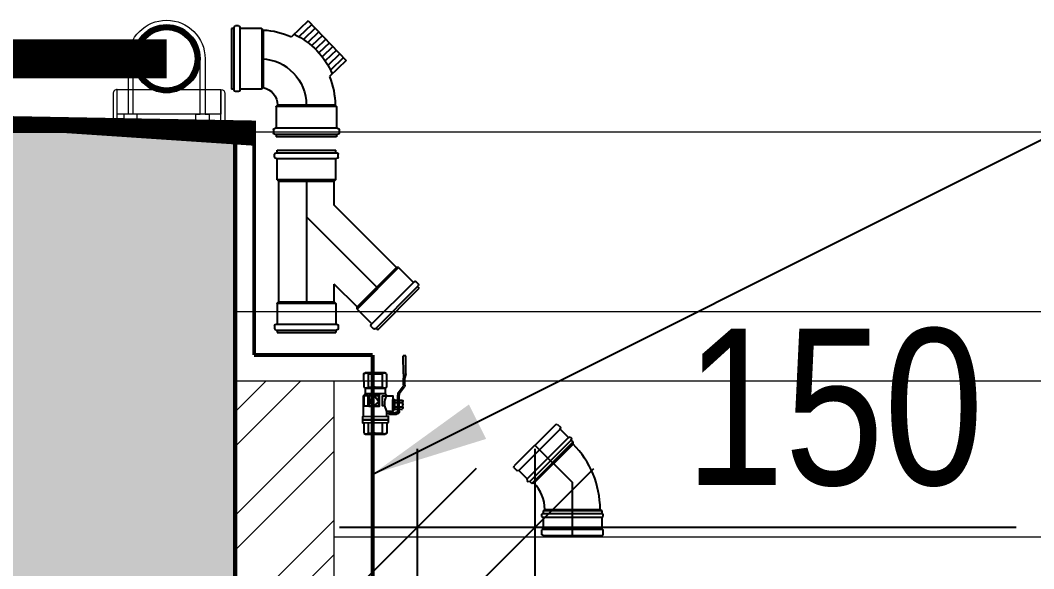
# Model space of a CAD drawing. Header units: inches. Extents: x 5899882 to 5988838, y -468923 to -96891.
# Drawn here: x 5954087 to 5955384, y -267646 to -266944 of the extents above; entities that cross this region are included whole.
import ezdxf

# ---------------------------------------------------------------- set-up
doc = ezdxf.new("R2010")
doc.units = ezdxf.units.IN
doc.header["$MEASUREMENT"] = 0
doc.linetypes.add('1', pattern=[0])
doc.layers.get('Defpoints').update_dxf_attribs({"color": 8})
for name, color, linetype in [('0- SLC ARCH LAYOUT', 7, 'Continuous'), ('0- SLC DIMENSION', 7, 'Continuous'), ('0-SLC RCC 2ND. FLOOR', 7, 'Continuous'), ('0-SLC- Waste water down take', 6, 'Continuous'), ('0-SLC-100mm Soil Pipe', 190, 'Continuous'), ('0-SLC-75MM WASTE PIPE', 6, 'Continuous'), ('0-SLC-DOMESTIC LINE', 5, 'DOMESTIC_LINE'), ('P-TEXT', 7, 'Continuous')]:
    doc.layers.add(name, color=color, linetype=linetype)
for name, color, linetype, lineweight in [('0-SLC-CLAMPS', 7, 'Continuous', 9), ('ARCL-HATCH-B', 8, 'Continuous', 5), ('ARLC-COL', 8, 'Continuous', 30), ('ARLC-ELE0', 8, 'Continuous', 9), ('ARLC-HATCH-C', 8, 'Continuous', 5), ('ARLC-WALL', 8, 'Continuous', 15), ('P-Ball valve', 7, 'Continuous', 0)]:
    doc.layers.add(name, color=color, linetype=linetype, lineweight=lineweight)
doc.styles.add('ARIAL', font='tahoma.ttf')
doc.styles.add('swis cn bt', font='swissc.ttf')
doc.linetypes.add('DOMESTIC_LINE', pattern='A,0.5,-0.2,["DWS",ARIAL,S=0.1,R=0,X=-0.1,Y=-0.05],-0.25', length=0.95)
doc.dimstyles.new('SLC', dxfattribs={"dimtxt": 200, "dimasz": 150, "dimexe": 100, "dimexo": 0, "dimgap": 50, "dimtad": 1, "dimdec": 0, "dimrnd": 5, "dimzin": 1, "dimdsep": 46, "dimtxsty": 'swis cn bt', "dimblk": 'OBLIQUE', "dimcen": 60, "dimdle": 100, "dimclrd": 256, "dimclre": 256, "dimclrt": 256, "dimazin": 0, "dimtfac": 1, "dimtdec": 0, "dimtofl": 0, "dimtmove": 0, "dimatfit": 3, "dimfxl": 0.18, "dimtolj": 1, "dimtzin": 0, "dimarcsym": 0})

# ---------------------------------------------------------------- blocks, each defined once
blk = doc.blocks.new('Hex Nut - 10 mm side')
at = {"color": 0, "linetype": 'Continuous'}
for p, q in [((-7.038128325136582, -6.819083999600023), (-7.038128325136582, 6.819083999599968)), ((-0.6705482651999973, 9.092111736999954), (-6.367580059936572, 9.092111736999954)), ((-0.6705482651999973, 4.546055474799968), (-6.367580059936572, 4.546055474799968)), ((1.42e-14, -6.819083999600023), (0, 6.819083999599968)), ((-0.6705482651999829, -4.546055474800028), (-6.367580059936572, -4.546055474800028)), ((-0.6705482651999829, -9.09211173700001), (-6.367580059936572, -9.092111737000037))]:
    blk.add_line(p, q, dxfattribs=at)
for centre, radius, start, end in [((-2.849807567936564, 6.819083999599968), 4.188320757199996, 147.1327799999998, 212.8672200000001), ((8.709871674863408, -2.84e-14), 15.748, 163.2213499999999, 196.7786500000001), ((-15.74799999999997, -5.68e-14), 15.748, 343.2213499999999, 16.7786500000001), ((-4.188320757200002, 6.819083999599968), 4.188320757199996, 327.1327799999999, 32.86722000000015), ((-2.849807567936508, -6.819083999600023), 4.188320757199996, 147.1327799999998, 212.8672200000001), ((-4.188320757199946, -6.819083999600023), 4.188320757199996, 327.1327799999999, 32.86722000000015)]:
    blk.add_arc(centre, radius, start, end, dxfattribs=at)
blk = doc.blocks.new('balval')
at = {"layer": 'P-TEXT', "color": 7}
for p, q in [((533.2673879861832, 380.6341550052166), (479.4213310480118, 369.093859910965)), ((533.2673879861832, 380.6341550052166), (759.7573226690292, 379.7041019797325)), ((759.7573226690292, 379.7041019797325), (761.5904105901718, 347.7739222049713)), ((30.723757147789, 164.3797701895237), (31.01263010501862, 262.1922963261604)), ((66.8222290277481, 297.7910023331642), (221.9041172266007, 297.3329935371875)), ((83.20554530620574, 281.3106286227703), (226.2986456155777, 280.8880267441273)), ((294.4987572431564, 301.9837716221809), (375.9562641382217, 364.5342525243759)), ((298.8932856321335, 285.538804858923), (380.3507927656174, 348.0892857909203)), ((393.9634455442428, 369.3462457060814), (479.4213310480118, 369.093859910965)), ((398.3579736948014, 352.9012789428234), (479.3728023767471, 352.6620150208473)), ((533.1741045713425, 349.0483497977257), (479.3728023767471, 352.6620150208473)), ((533.1741045713425, 349.0483497977257), (761.5904105901718, 347.7739222049713)), ((-206.4869035482407, 141.117712020874), (-217.6089240312576, 121.9845266640186)), ((-74.46647775173187, 140.7278114557266), (-206.4869035482407, 141.117712020874)), ((0.4269787073135376, 144.575077265501), (64.1683257818222, 144.3868277072906)), ((30.723757147789, 164.3797701895237), (47.15560209751129, 164.3312414586544)), ((47.15560209751129, 164.3312414586544), (47.39594662189483, 245.7119226455688)), ((260.5264426469803, 142.8947154581547), (285.7536388635635, 120.4979282915592)), ((367.8205038309097, 139.4215897917747), (356.6984831094742, 120.288404405117)), ((535.5450817346572, 138.9262428879738), (367.8205038309097, 139.4215897917747)), ((535.5450817346572, 138.9262428879738), (546.5538960695266, 119.7276977598667)), ((-218.3392885923386, -125.3169613182544), (-217.6089240312576, 121.9845266640186)), ((-207.1687914133072, -89.76966279745102), (-206.6485863924027, 86.37186834216118)), ((-74.62816059589385, 85.9819678068161), (-206.6485863924027, 86.37186834216118)), ((135.6360200643539, -16.56622946262359), (186.0495094060898, 43.53227385878563)), ((186.0495094060898, 43.53227385878563), (260.0544155836105, -16.9336786866188)), ((285.7536388635635, 120.4979282915592), (285.0232745409012, -126.8035596609115)), ((356.6984831094742, 120.288404405117), (285.7536388635635, 120.4979282915592)), ((355.9681190252304, -127.0130835473537), (356.6984831094742, 120.288404405117)), ((367.1386159658432, -91.4657850265503), (367.6588209867477, 84.6757460832596)), ((535.3833988904953, 84.18039920926094), (367.6588209867477, 84.6757460832596)), ((534.8631941080093, -91.96113193035126), (535.3833988904953, 84.18039920926094)), ((546.5538960695266, 119.7276977598667), (545.8235317468643, -127.573790192604)), ((-217.9741064310074, -1.666217327117919), (-229.0395239591599, -1.633537441492079)), ((-207.3304740190506, -144.5155064463615), (-218.3392885923386, -125.3169613182544)), ((-75.14836561679842, -90.15956333279608), (-207.1687914133072, -89.76966279745102)), ((185.6936508417129, -76.96145755052565), (135.6360200643539, -16.56622946262359)), ((260.0544155836105, -16.9336786866188), (185.6936508417129, -76.96145755052565)), ((534.8631941080093, -91.96113193035126), (367.1386159658432, -91.4657850265503)), ((-75.31004846096037, -144.9054070115089), (-207.3304740190506, -144.5155064463615)), ((-0.4406226873397828, -149.1949727833271), (257.9528309106827, -149.9580952525139)), ((259.1354197263718, -149.5148710012436), (285.0232745409012, -126.8035596609115)), ((355.9681190252304, -127.0130835473537), (285.0232745409012, -126.8035596609115)), ((366.9769331216812, -146.2116287052631), (355.9681190252304, -127.0130835473537)), ((534.7015110254289, -146.7069755792618), (366.9769331216812, -146.2116287052631)), ((534.7015110254289, -146.7069755792618), (545.8235317468643, -127.573790192604))]:
    blk.add_line(p, q, dxfattribs=at)
for points in [[(-74.40127885341643, 162.8042221069336), (-38.6677588224411, 162.6986890435219), (-39.62808358669282, -162.4674551784992), (-75.36160337924956, -162.3619221150875)], [(-38.6677588224411, 162.6986890435219), (0.4801622629165652, 162.5830721259117), (-0.4801622629165652, -162.5830721259117), (-39.62808358669282, -162.4674551784992)], [(85.3098052740097, 216.6797084510327), (215.0080426931381, 216.29666608572), (215.0703390836716, 237.3901866078377), (85.37210142612456, 237.7732289731504)], [(265.9666591882706, -83.30679619312286), (129.3318389654159, -82.90326777100562), (129.7237764596939, 49.80688819289207), (266.3585969209671, 49.40335977077484)], [(259.8764864206314, -77.18054431676866), (135.4580909013748, -76.81309509277344), (135.813949227333, 43.68063628673553), (260.2323447465896, 43.31318709254264)], [(259.6773723363877, -144.6007289290428), (135.2589765787124, -144.2332797050475), (135.4228371381759, -88.75002205371857), (259.8412328958511, -89.11747127771376)]]:
    blk.add_lwpolyline(points, close=True, dxfattribs=at)
for points in [[(259.4955321550369, 143.8099610209465), (259.7092198133469, 216.1646485328674), (64.38201320171356, 216.7415152490139), (64.1683257818222, 144.3868277072906)], [(136.0347672700882, 118.4496504664421), (135.9441863298416, 87.77890703082085), (260.3625818490982, 87.41145780682562), (260.5264426469803, 142.8947154581547), (258.1339617967606, 142.9017812609671)]]:
    blk.add_lwpolyline(points, dxfattribs=at)
for centre, radius, start, end in [((66.71678268909454, 262.0868500173092), 35.70430802644214, 89.83078684659043, 179.8307868532457), ((83.10009872913359, 245.6064763367176), 35.70430802644214, 89.83078684659043, 179.8307868532457), ((224.0745943784714, 832.3490054607391), 535.0204145067867, 269.7675612214612, 277.5637318207521), ((228.4691225290298, 815.9040386676788), 535.0204145067867, 269.7675612214612, 277.5637318207521), ((393.8579992055893, 333.6420934200287), 35.70430802644214, 89.83078684659043, 120.0919149602036), ((398.2525275945663, 317.1971266269684), 35.70430802644214, 89.83078684659043, 120.0919149602036), ((-181.3879803419113, 112.3555080294609), 36.23876032667783, 145.9055133933297, 225.8083647533123), ((162.4240671396255, 312.2998362481594), 194.5481153919255, 239.6655960784881, 299.54462440118), ((259.3412197828294, 141.5597094297409), 1.785215401322135, 48.40122639512991, 123.496198317623), ((392.9194267988205, 110.6593858003616), 36.23876032667783, 145.9055133933297, 225.8083647533123), ((510.2767091989517, 110.3127903938293), 36.23876032667866, 313.8532089528494, 33.75606031266135), ((-124.6908415555954, 42.09405279159546), 93.15361990393204, 151.6197873277567, 208.0417863799496), ((449.616565823555, 40.39793053269386), 93.15361990393204, 151.6197873277567, 208.0417863799496), ((453.1655517816544, 40.38744920492172), 93.15361990393204, 331.6197873277567, 28.04178637994958), ((-182.062101483345, -115.9020539820194), 36.23876032667783, 133.8532089528495, 213.7560603126613), ((-124.9509440660476, -45.97671276330948), 93.15361990393204, 151.6197873277567, 208.0417863799496), ((392.2453058958053, -117.5981762111187), 36.23876032667783, 133.8532089528495, 213.7560603126613), ((449.3564633131027, -47.67283502221107), 93.15361990393204, 151.6197873277567, 208.0417863799496), ((452.9054492712019, -47.68331637978554), 93.15361990393204, 331.6197873277567, 28.04178637994958), ((509.6025880575178, -117.9447715878486), 36.23876032667866, 325.9055133933298, 45.80836475331235), ((257.9581030607223, -148.1728876233101), 1.785215401322135, 269.8307868465905, 311.2603473175367)]:
    blk.add_arc(centre, radius, start, end, dxfattribs=at)
at = {"layer": 'P-TEXT', "color": 7, "xscale": 6.18499828221724, "yscale": 6.18499828221724, "zscale": 6.18499828221724, "rotation": 269.8307868527402}
for p in [(150.2212203741073, 237.5817077755928), (150.3983093500137, 297.5441741347313)]:
    blk.add_blockref('Hex Nut - 10 mm side', p, dxfattribs=at)
blk = doc.blocks.new('A$C3DAD2E9A')
at = {"layer": 'ARCL-HATCH-B'}
h = blk.add_hatch(dxfattribs=at)
h.set_pattern_fill('ANSI32', color=256, scale=250)
h.set_pattern_definition([(45, (-5806111.699348602, 109613.299867685), (-66.29126073623883, 66.29126073623884), []), (45, (-5806067.505174852, 109613.299867685), (-66.29126073623883, 66.29126073623884), [])])
h.paths.add_polyline_path([(9302.210522499867, 6641.499999996304), (9177.210526314564, 6641.499999996304), (9177.210526314564, 6241.499999996304), (9302.210522499867, 6241.499999996304)])
at = {"layer": 'ARLC-HATCH-C', "ltscale": 0.1}
blk.add_hatch(color=256, dxfattribs=at).paths.add_polyline_path([(8427.210526314564, 6961.499999998166), (8427.210526314564, 6211.499999998166), (9177.210526314564, 6211.499999998166), (9177.210526314564, 6961.499999998166)])
at = {"layer": 'ARLC-COL'}
blk.add_lwpolyline([(8427.210526314564, 6211.499999998166), (9177.210526314564, 6211.499999998166), (9177.210526314564, 6961.499999998166), (8427.210526314564, 6961.499999998166)], close=True, dxfattribs=at)
at = {"layer": 'ARLC-ELE0'}
blk.add_line((9177.210526314564, 6960), (17402.21052536089, 6960), dxfattribs=at)
at = {"layer": 'ARLC-ELE0', "ltscale": 0.006}
blk.add_line((9302.210522499867, 6641.499999996304), (10422.21052249987, 6641.499999996304), dxfattribs=at)
at = {"layer": 'ARLC-WALL', "ltscale": 0.005}
blk.add_line((9302.210526294075, 6441.499999996377), (10422.21052345261, 6441.50000009127), dxfattribs=at)
at = {"layer": 'ARLC-WALL'}
blk.add_lwpolyline([(9302.210522499867, 6641.499999996304), (9302.210522499867, 6241.499999996304), (9177.210522499867, 6241.499999996304), (9177.210522499867, 6641.499999996304)], close=True, dxfattribs=at)
blk = doc.blocks.new('A$C77C3199A')
at = {"layer": 'ARLC-HATCH-C', "ltscale": 0.1}
blk.add_hatch(color=0, dxfattribs=at).paths.add_polyline_path([(8425, 6960), (8425, 6210), (9175, 6210), (9175, 6960)])
at = {"layer": 'ARLC-COL', "color": 0}
blk.add_lwpolyline([(8425, 6210), (9175, 6210), (9175, 6960), (8425, 6960)], close=True, dxfattribs=at)
at = {"layer": 'ARLC-WALL', "color": 30}
for p, q in [((9175, 6960), (17399.99999904632, 6960)), ((9175, 6730), (17399.99999904632, 6730))]:
    blk.add_line(p, q, dxfattribs=at)
blk = doc.blocks.new('an80')
for points in [[(-46, 0), (-46, 66.31834324478949), (-51, 66.31834324478949), (-51, 76.31834324478949), (-35, 76.31834324478949), (-35, 66.31834324478949), (-40, 66.31834324478949), (-40, 0)], [(46, 0), (46, 66.31834324478949), (51, 66.31834324478949), (51, 76.31834324478949), (35, 76.31834324478949), (35, 66.31834324478949), (40, 66.31834324478949), (40, 0)]]:
    blk.add_lwpolyline(points)
for radius in [46, 40]:
    blk.add_arc((0, 0), radius, 180, 360)
blk = doc.blocks.new('80mm')
at = {"layer": '0-SLC- Waste water down take', "const_width": 5}
blk.add_lwpolyline([(-37.5, 0, 1), (37.5, 0, 1)], format="xyb", close=True, dxfattribs=at)
at = {"layer": '0-SLC- Waste water down take'}
for radius in [40, 35]:
    blk.add_circle((0, 0), radius, dxfattribs=at)
blk = doc.blocks.new('DSF')
at = {"layer": '0-SLC-CLAMPS'}
for points in [[(1498.450342175982, 220.3213039411914), (1498.446917926554, 220.3213039411914, -0.4142135623730951), (1498.441560783697, 220.3266610840496), (1498.441560783697, 220.3266610840496), (1498.461056461568, 220.3266610840496), (1498.461056461568, 220.27373251262, -0.4142135623730951), (1498.455699318839, 220.2790896554782), (1498.455699318839, 220.3159467983354, 0.4142135623730951)], [(1498.604190582707, 220.3213039411914), (1498.607614832133, 220.3213039411914, 0.4142135623730951), (1498.61297197499, 220.3266610840496), (1498.61297197499, 220.3266610840496), (1498.593476297119, 220.3266610840496), (1498.593476297119, 220.27373251262, 0.4142135623730951), (1498.598833439849, 220.2790896554782), (1498.598833439849, 220.3159467983354, -0.4142135623730951)]]:
    blk.add_lwpolyline(points, format="xyb", close=True, dxfattribs=at)
blk.add_lwpolyline([(1498.59347629715, 220.305518226844), (1498.4610564616, 220.305518226844), (1498.4610564616, 220.27373251262), (1498.593476297087, 220.2737325126211)], close=True, dxfattribs=at)
at = {"layer": '0-SLC- Waste water down take', "lineweight": 0, "ltscale": 12, "xscale": 0.0010714285714286, "yscale": 0.0010714285714286, "zscale": 0.0010714285714286}
blk.add_blockref('80mm', (1498.524113934615, 220.2344628590858), dxfattribs=at)
at = {"layer": '0-SLC-CLAMPS', "xscale": 0.0010714285714286, "yscale": 0.0010714285714286, "zscale": 0.0010714285714286}
blk.add_blockref('an80', (1498.524113934615, 220.2344628590817), dxfattribs=at)
blk = doc.blocks.new('548')
at = {"color": 0}
for p, q in [((0.1000992585613858, 0.0877045035962425), (0.1052659028625271, 0.0877045035962425)), ((0.0602361064070749, 0.08314675416553999), (0.0579049967697927, 0.0808156445283714)), ((0.0579049967697927, 0.0808156445283714), (0.0579049967697358, -0.0173505971908981)), ((0.0604883189203065, 0.0833989666788853), (0.0604883189201928, -0.0199339193414119)), ((0.0608450012772721, 0.0833989666788853), (0.0975159364109288, 0.0833989666788853)), ((0.0975159364109857, 0.0851211814457855), (0.0975159364107441, -0.0216561341085395)), ((0.1078492250128704, 0.0851211814458424), (0.1078492250129273, -0.0216561341085395)), ((0.1078492250129273, 0.0833989666788853), (0.1121547619303982, 0.0833989666788284)), ((0.1121547619303982, 0.0833989666788284), (0.1121547619303413, -0.0199339193414687)), ((0.0602361064070181, -0.0196817068281092), (0.0579049967697358, -0.0173505971908981)), ((0.0608450012771016, -0.0199339193414119), (0.0975159364108152, -0.0199339193415256)), ((0.1000992585613289, -0.0242394562589397), (0.1052659028622997, -0.0242394562588828)), ((0.1078492250128704, -0.0199339193414687), (0.1121547619303413, -0.0199339193414687)), ((-0.0673867400185628, -0.0499505598356365), (0.0359461460016917, -0.049950559834187)), ((-0.0673867400185628, -0.0503072421924884), (-0.067386740018037, -0.0869781773262588)), ((-0.0671345275052602, -0.0496983473222912), (-0.0648034178681627, -0.0473672376850658)), ((-0.0648034178681627, -0.0473672376850658), (0.0333628238511068, -0.0473672376836731)), ((0.0356939334883322, -0.0496983473208275), (0.0333628238511068, -0.0473672376836731)), ((0.0359461460016917, -0.0503072421910389), (0.0359461460022175, -0.0869781773248093)), ((-0.071692276935508, -0.0895614994768863), (-0.0716922769354511, -0.0947281437778713)), ((-0.0691089547849799, -0.0869781773263157), (0.0376683607692172, -0.0869781773247382)), ((-0.0691089547848662, -0.0973114659283283), (0.0376683607693451, -0.0973114659268077)), ((-0.0673867400179233, -0.0973114659282715), (-0.0673867400178665, -0.101617002845785)), ((-0.0673867400178665, -0.101617002845785), (0.0359461460024448, -0.1016170028443355)), ((0.035946146002388, -0.0973114659268077), (0.0359461460024448, -0.1016170028443355)), ((0.0402516829197452, -0.0895614994752663), (0.0402516829198021, -0.0947281437762939))]:
    blk.add_line(p, q, dxfattribs=at)
for points in [[(-0.0189777657395496, 0.0966114836979557), (-0.0839378019012571, 0.0287533446409043)], [(-0.0249938671835111, 0.0903269821415336), (-0.0031045081470467, 0.0693724794934525)], [(-0.0189777657395496, 0.0966114836979557), (0.00973231210385, 0.0691275632599826)], [(-0.0430421715153528, 0.0714734774721535), (-0.0249513828722456, 0.0541553148938761)], [(-0.0370260700714482, 0.0777579790286325), (-0.0181193394450787, 0.0596587219276188)], [(-0.0310099686274867, 0.0840424805850546), (-0.0108433653889222, 0.0647371578361629)], [(-0.0610904758472515, 0.0526199728028303), (-0.0428697760581827, 0.0351774473572846)], [(-0.05507437440329, 0.0589044743593092), (-0.0373242156142908, 0.0419123939275181)], [(-0.0490582729593143, 0.0651889759157314), (-0.0313512183151943, 0.0482381587258516)], [(-0.0731226787351176, 0.0400509696899718), (-0.0526456612442843, 0.0204484899406765)], [(-0.0671065772911561, 0.0463354712463939), (-0.047981290081637, 0.0280269917330713)], [(-0.0839378019012571, 0.0287533446409043), (-0.0552277240578576, 0.001269424202917)], [(-0.0791387801790933, 0.0337664681334928), (-0.0568423135863867, 0.0124222447836218)]]:
    blk.add_lwpolyline(points, dxfattribs=at)
for centre, radius, start, end in [((0.1000992585614426, 0.0851211814457855), 0.0025833221505069, 90, 180), ((0.1052659028624703, 0.0851211814457855), 0.0025833221505069, 0, 90), ((0.0590119103498239, -0.0430693118252634), 0.1283808133028075, 114.7894390255769, 157.7105609777186), ((0.0635015822736875, -0.04736723768326099), 0.1283050001418438, 92.50000000023331, 114.7761294668299), ((0.0608450012772721, 0.0825378592953286), 0.0008611073835023, 90, 135), ((0.0635015822736875, -0.04736723768326099), 0.0792218792822124, 92.50000000023331, 180), ((0.0635015822736875, -0.04736723768326099), 0.1283050001418438, 157.7238705346079, 180), ((0.0644613194568677, -0.047752563204952), 0.0311008826996851, 102.1697220167195, 179.2901136874885), ((0.0608450012771584, -0.019072811957912), 0.0008611073835023, 225, 270), ((0.1000992585612721, -0.0216561341085395), 0.0025833221505069, 180, 270), ((0.1052659028624134, -0.0216561341084258), 0.0025833221505069, 270, 0), ((-0.0665256326350487, -0.0503072421924884), 0.0008611073835023, 135, 180), ((0.0350850386181776, -0.0503072421910389), 0.0008611073835023, 0, 45), ((-0.0691089547849799, -0.0895614994768295), 0.0025833221505069, 90, 180), ((-0.0691089547849231, -0.0947281437778713), 0.0025833221505069, 180, 270), ((0.0376683607692172, -0.0895614994753231), 0.0025833221505069, 0, 90), ((0.0376683607692741, -0.0947281437762939), 0.0025833221505069, 270, 0)]:
    blk.add_arc(centre, radius, start, end, dxfattribs=at)
at = {"color": 8}
blk.add_arc((0.0635015822736875, -0.04736723768326099), 0.0792218792822124, 92.50000000023331, 180, dxfattribs=at)
blk = doc.blocks.new('A$C23A5667F')
at = {"color": 0}
for p, q in [((-192.6913607968017, 121.9806826775893), (-121.9806826785207, 192.6913607963361)), ((-190.9235938440542, 117.8558931206353), (-117.8558931215666, 190.9235938433558)), ((-119.0344044235535, 189.7450825413689), (-121.9806826785207, 192.6913607963361)), ((-110.784825310111, 187.3880599373951), (-114.3203592158388, 190.9235938433558)), ((-183.8525260319001, 110.784825308714), (-110.7848253096454, 183.8525260314345)), ((-86.8694213014096, 157.580099419225), (-111.9633366118651, 182.6740147294476)), ((-157.3360217374283, 86.62534361844881), (-86.62534361938015, 157.3360217371955)), ((-86.62534361914732, 156.9908437686972), (-86.62534361891448, 153.8004878307692)), ((-153.8004878314677, 86.62534361844881), (-86.62534361891448, 153.8004878307692)), ((-86.62534361891448, 153.8004878307692), (19.67514421232045, 47.49999999953433)), ((-189.7450825420674, 119.0344044226222), (-192.6913607968017, 121.9806826775893)), ((-187.3880599383264, 110.784825308714), (-190.9235938440542, 114.3203592146747)), ((-157.5800994199235, 86.86942130047831), (-182.6740147301461, 111.9633366107009)), ((-156.99084376893, 86.62534361844881), (-153.8004878314677, 86.62534361844881)), ((-153.8004878314677, 86.62534361844881), (-114.6751442127861, 47.49999999953433)), ((-185.8345188032835, 54.16666666697711), (-190.8345188032835, 54.16666666697711)), ((102.013766588876, 54.16666666697711), (107.0137665886432, 54.16666666697711)), ((-193.3345188032836, 50.00000000046566), (-197.5011854700278, 50.00000000046566)), ((-197.5011854716576, -49.99999999953434), (-197.5011854700278, 50.00000000046566)), ((-193.3345188049134, -51.66666666604577), (-193.3345188032836, 51.66666666744276)), ((-183.3345188049134, -51.66666666604577), (-183.3345188030507, 51.66666666697711)), ((-147.846363438759, 50), (-183.3345188032835, 50.00000000046566)), ((-147.5011854716576, -50), (-147.5011854700278, 50)), ((-147.2571077877655, 49.75592231750488), (-145.0011854700278, 47.49999999953433)), ((-145.0011854716576, -47.5), (-145.0011854700278, 47.49999999953433)), ((63.43635557335801, 49.75592231750488), (61.1804332556203, 47.49999999953433)), ((61.18043325725011, -47.5), (61.1804332556203, 47.49999999953433)), ((63.68043325701727, -50), (63.6804332556203, 50)), ((64.02561122435145, 50), (99.51376658864321, 50.00000000046566)), ((99.513766590273, -51.66666666604577), (99.51376658864321, 51.66666666697711)), ((109.513766590273, -51.66666666604577), (109.5137665891088, 51.66666666744276)), ((109.5137665891088, 50.00000000046566), (113.6804332556203, 50.00000000046566)), ((113.6804332570173, -49.99999999953434), (113.6804332556203, 50.00000000046566)), ((-193.3345188049134, -49.99999999953434), (-197.5011854716576, -49.99999999953434)), ((-147.846363440156, -50), (-183.3345188049134, -49.99999999953434)), ((-147.2571077893953, -49.75592231750488), (-145.0011854716576, -47.5)), ((63.436355574755, -49.75592231750488), (61.18043325725011, -47.5)), ((64.0256112255156, -50), (99.513766590273, -49.99999999953434)), ((109.513766590273, -49.99999999953434), (113.6804332570173, -49.99999999953434)), ((-185.8345188049134, -54.16666666604577), (-190.8345188051462, -54.16666666604577)), ((102.013766590273, -54.16666666604577), (107.0137665905058, -54.16666666604577))]:
    blk.add_line(p, q, dxfattribs=at)
at = {"color": 8}
for points in [[(-120.2129157250747, 120.212915724609), (0, 0)], [(61.18043325631878, 0), (-145.0011854709591, 0)]]:
    blk.add_lwpolyline(points, dxfattribs=at)
at = {"color": 0}
for points in [[(-145.0011854700278, 47.49999999953433), (-114.6751442127861, 47.49999999953433)], [(19.67514421232045, 47.49999999953433), (61.1804332556203, 47.49999999953433)], [(61.18043325725011, -47.5), (-145.0011854716576, -47.5)]]:
    blk.add_lwpolyline(points, dxfattribs=at)
for centre, radius, start, end in [((-116.0881261685863, 189.1558268903754), 2.499999999997462, 45.00000000943295, 134.999999990567), ((-112.5525922628585, 185.6202929848804), 2.499999999997462, 314.999999990567, 45.00000000943295), ((-87.45867695240305, 156.9908437686972), 0.8333333333324889, 0, 45.00000000943295), ((-189.1558268910739, 116.088126167655), 2.499999999997462, 134.999999990567, 225.000000009433), ((-185.6202929851133, 112.5525922616944), 2.499999999997462, 225.000000009433, 314.999999990567), ((-156.99084376893, 87.45867695193735), 0.8333333333324889, 225.000000009433, 270), ((-190.8345188032835, 51.66666666697711), 2.499999999997462, 90, 180), ((-185.8345188032835, 51.66666666697711), 2.499999999997462, 0, 90), ((102.013766588876, 51.66666666697711), 2.499999999997462, 90, 180), ((107.013766588876, 51.66666666697711), 2.499999999997462, 0, 90), ((-147.846363438759, 49.16666666651146), 0.8333333333324889, 45.00000000943295, 90), ((64.02561122435145, 49.16666666651146), 0.8333333333324889, 90, 134.999999990567), ((-190.8345188049134, -51.66666666604577), 2.499999999997462, 180, 270), ((-185.8345188049134, -51.66666666604577), 2.499999999997462, 270, 0), ((-147.846363440156, -49.16666666651146), 0.8333333333324889, 270, 314.999999990567), ((64.0256112255156, -49.16666666651146), 0.8333333333324889, 225.000000009433, 270), ((102.013766590273, -51.66666666604577), 2.499999999997462, 180, 270), ((107.013766590273, -51.66666666604577), 2.499999999997462, 270, 0)]:
    blk.add_arc(centre, radius, start, end, dxfattribs=at)
blk = doc.blocks.new('1248')
at = {"color": 0}
for p, q in [((-21.3961457957048, 74.33709508599712), (-74.33522079500837, 21.40265661221929)), ((-15.58175697969273, 68.61844848259352), (-68.61708484450355, 15.58776557364035)), ((-21.3961457957048, 74.33709508599712), (-19.46349067252595, 74.95116761303505)), ((-19.46349067252595, 74.95116761303505), (-14.99072858493309, 70.47801269276533)), ((-15.58175697969273, 68.61844848259352), (-14.99072858493309, 70.47801269276533)), ((-4.898458089097402, 57.9342113021994), (-15.58175697969273, 68.61844848259352)), ((-57.93378595379181, 4.903528393246233), (-4.898458089097402, 57.9342113021994)), ((-1.488584969774819, 54.52403870108536), (-54.52391283423641, 1.493355792248619)), ((-52.08302221598568, -0.9477492038859054), (0.9523056485923008, 52.08293370483443)), ((-52.08302221598568, -0.9477492038859054), (0.9523056485923008, 52.08293370483443)), ((-4.898458089097402, 57.9342113021994), (-2.962289048940873, 58.54940032598097)), ((-2.962289048940873, 58.54940032598097), (-0.8732262110570443, 56.46015401044859)), ((-1.488584969774819, 54.52403870108536), (-0.8732262110570443, 56.46015401044859)), ((0.9523056485923008, 52.08293370483443), (-1.488584969774819, 54.52403870108536)), ((0.8416492305696008, 49.27756771061104), (0.9523056485923008, 52.08293370483443)), ((0.8416492305696008, 49.27756771061104), (-49.27764686057343, -0.8373388178879395)), ((39.61016123718582, 37.49826705839951), (40.54423521808348, 39.30234980932437)), ((43.49874577869194, 39.302220246871), (40.54423521808348, 39.30234980932437)), ((44.43266152730211, 37.49805557949004), (43.49874577869194, 39.302220246871)), ((59.54179028223734, 37.49739300657529), (60.47586426325143, 39.30147575761657)), ((66.82376651617233, 39.30119738634676), (60.47586426325143, 39.30147575761657)), ((66.82376651617233, 39.30119738634676), (67.75768226652872, 37.49703271919861)), ((34.24933312076611, -35.43964225519449), (34.25244122289587, 35.43664633517619)), ((34.25244122289587, 35.43664633517619), (36.1580692374846, 37.49841844127514)), ((36.1580692374846, 37.49841844127514), (36.15478030010127, -37.50158148654737)), ((36.1580692374846, 37.49841844127514), (36.15478030010127, -37.50158148654737)), ((36.1580692374846, 37.49841844127514), (39.61016123718582, 37.49826705839951)), ((39.60687229956965, -37.50173286930658), (39.61016123718582, 37.49826705839951)), ((44.43266152730211, 37.49805557949004), (44.42937258980236, -37.50194434798323)), ((44.43266152730211, 37.49805557949004), (59.54179028223734, 37.49739300657529)), ((59.53850134497043, -37.50260692124721), (59.54179028223734, 37.49739300657529)), ((67.75439332914539, -37.50296720850747), (67.75768226652872, 37.49703271919861)), ((-74.33522079500837, 21.40265661221929), (-75.04170177713968, 19.46141865232494)), ((-75.04170177713968, 19.46141865232494), (-70.55325388605706, 14.97257655137218)), ((-68.61708484450355, 15.58776557364035), (-70.55325388605706, 14.97257655137218)), ((-57.93378595379181, 4.903528393246233), (-68.61708484450355, 15.58776557364035)), ((-57.93378595379181, 4.903528393246233), (-58.54914471390657, 2.967413085396401)), ((-58.54914471390657, 2.967413085396401), (-56.46008187602274, 0.878166769980453)), ((-54.52391283423641, 1.493355792248619), (-56.46008187602274, 0.878166769980453)), ((-52.08302221598568, -0.9477492038859054), (-54.52391283423641, 1.493355792248619)), ((-49.27764686057343, -0.8373388178879395), (-52.08302221598568, -0.9477492038859054)), ((34.24933312076611, -35.43964225519449), (36.15478030010127, -37.50158148654737)), ((36.15478030010127, -37.50158148654737), (39.60687229956965, -37.50173286930658)), ((39.60687229956965, -37.50173286930658), (40.54078805027528, -39.30589753657114)), ((44.42937258980236, -37.50194434798323), (43.49529861088377, -39.30602709925734)), ((44.42937258980236, -37.50194434798323), (59.53850134497043, -37.50260692124721)), ((59.53850134497043, -37.50260692124721), (60.47241709521038, -39.30677158816252)), ((67.75439332914539, -37.50296720850747), (66.8203193481313, -39.30704995943235)), ((43.49529861088377, -39.30602709925734), (40.54078805027528, -39.30589753657114)), ((66.8203193481313, -39.30704995943235), (60.47241709521038, -39.30677158816252))]:
    blk.add_line(p, q, dxfattribs=at)
at = {"color": 8}
blk.add_lwpolyline([(-47.86568329529837, 47.8698758491082), (0, 0), (67.75603779789526, -0.0029672445962206)], dxfattribs=at)
at = {"color": 0}
for major_axis, ratio, start_param, end_param in [((0.0007284844286851, 47.25085910002532), 0.9999998811360696, 2.3561660550722, 3.141564218468798), ((0.0048137524652744, 118.1271476661954), 0.9999998811396335, 2.356191388299226, 3.141589551693978)]:
    blk.add_ellipse((34.25451329140924, 82.68750539550092), major_axis=major_axis, ratio=ratio, start_param=start_param, end_param=end_param, dxfattribs=at)
blk = doc.blocks.new('_OBLIQUE')
at = {"color": 0, "linetype": 'ByBlock'}
blk.add_line((-0.5, -0.5), (0.5, 0.5), dxfattribs=at)
blk = doc.blocks.new('*D583')
at = {"layer": '0- SLC DIMENSION', "lineweight": -2, "transparency": 16777216}
for p, q in [((5954595.726213467, -267936.1611915502), (5954595.726213467, -267492.5)), ((5954746.357037363, -267805.0280729999), (5954746.357037363, -267492.5)), ((5954495.726213467, -267592.5), (5954746.357037363, -267592.5)), ((5954746.357037363, -267592.5), (5955361.551842557, -267592.5))]:
    blk.add_line(p, q, dxfattribs=at)
at = {"layer": 'Defpoints', "color": 0, "transparency": 16777216}
for p in [(5954746.357037363, -267592.5), (5954746.357037363, -267805.0280729999), (5954595.726213467, -267936.1611915502)]:
    blk.add_point(p, dxfattribs=at)
at = {"layer": '0- SLC DIMENSION', "lineweight": -2, "transparency": 16777216, "xscale": 150, "yscale": 150, "zscale": 150, "rotation": 180}
blk.add_blockref('_OBLIQUE', (5954595.726213467, -267592.5), dxfattribs=at)
at = {"layer": '0- SLC DIMENSION', "lineweight": -2, "transparency": 16777216, "xscale": 150, "yscale": 150, "zscale": 150}
blk.add_blockref('_OBLIQUE', (5954746.357037363, -267592.5), dxfattribs=at)
at = {"layer": '0- SLC DIMENSION', "transparency": 16777216, "insert": (5955128.95443996, -267439.8376623376), "char_height": 200, "attachment_point": 5, "style": 'swis cn bt'}
blk.add_mtext('\\A1;150', dxfattribs=at)

msp = doc.modelspace()

# ---------------------------------------------------------------- block references
at = {"layer": '0- SLC ARCH LAYOUT'}
msp.add_blockref('A$C3DAD2E9A', (5945186.076699616, -274046.5280729962), dxfattribs=at)

# ---------------------------------------------------------------- next in the draw order: linework, layer by layer
at = {"layer": '0-SLC-75MM WASTE PIPE', "const_width": 50}
msp.add_lwpolyline([(5953702.145266306, -266992.8298480342), (5954274.429185556, -266992.8298480342)], dxfattribs=at)
at = {"layer": '0-SLC-DOMESTIC LINE', "color": 5, "linetype": '1', "const_width": 5}
for points in [[(5954386.5, -267372.3105304834), (5954386.499999993, -267062.7271415689), (5953827.602376515, -267064.272858431)], [(5957856.834534922, -280945.0280747379), (5957856.834534922, -281147.5), (5955368.5, -281147.5), (5955368.5, -281030.5), (5954133.095583177, -281030.5), (5954133.095583177, -267890), (5954538.287222116, -267890.0000000001), (5954538.287222119, -267372.3105304841)], [(5954386.5, -267372.3105304834), (5954538.287222116, -267372.3105304841)]]:
    msp.add_lwpolyline(points, dxfattribs=at)

# ---------------------------------------------------------------- next in the draw order: block references
at = {"layer": '0-SLC RCC 2ND. FLOOR'}
msp.add_blockref('A$C77C3199A', (5945186.076699616, -274046.5280729962), dxfattribs=at)
at = {"layer": '0-SLC-100mm Soil Pipe', "color": 30, "xscale": -1000, "yscale": 1000, "zscale": 1000, "rotation": 180}
msp.add_blockref('DSF', (4455750.315250941, -46758.36698894924), dxfattribs=at)
at = {"layer": '0-SLC-75MM WASTE PIPE'}
for name, p, xscale, yscale, zscale, rotation in [('548', (5954441.500898349, -267016.6467223566), -750, 750, 750, 359.9898644495515), ('A$C23A5667F', (5954453.345682018, -267195.2614085348), -0.75, 0.75, 0.75, 270.0005498867572), ('1248', (5954793.840788364, -267535.5915781271), 1.000059464691145, 1.000059464691145, 1.000059464691145, 135.0016921866156)]:
    msp.add_blockref(name, p, dxfattribs=dict(at, xscale=xscale, yscale=yscale, zscale=zscale, rotation=rotation))
at = {"layer": 'P-Ball valve', "lineweight": 50, "xscale": -0.10247897088, "yscale": 0.10247897088, "zscale": 0.10247897088, "rotation": 270}
msp.add_blockref('balval', (5954541.69135649, -267451.0914315562), dxfattribs=at)

# ---------------------------------------------------------------- next in the draw order: dimensions: what is measured, and where the dimension line sits
at = {"layer": '0- SLC DIMENSION', "color": 1}
dim = msp.add_linear_dim(base=(5954746.357037363, -267592.5), p1=(5954595.726213467, -267936.1611915502), p2=(5954746.357037363, -267805.0280729999), dimstyle='SLC', dxfattribs=at)
dim.commit()
dim.dimension.update_dxf_attribs({"geometry": '*D583', "text_midpoint": (5955128.95443996, -267439.8376623376)})

# ---------------------------------------------------------------- next in the draw order: leaders
at = {"layer": '0-SLC-DOMESTIC LINE', "linetype": '1'}
msp.add_leader([(5954538.287222118, -267524.6257673315), (5955414.366172348, -267086.5280729962), (5956245.5, -267086.5280729962)], dimstyle='SLC', override={"dimgap": 50, "dimtad": 0, "dimfxlon": 1}, dxfattribs=at)

doc.saveas('drawing.dxf')
